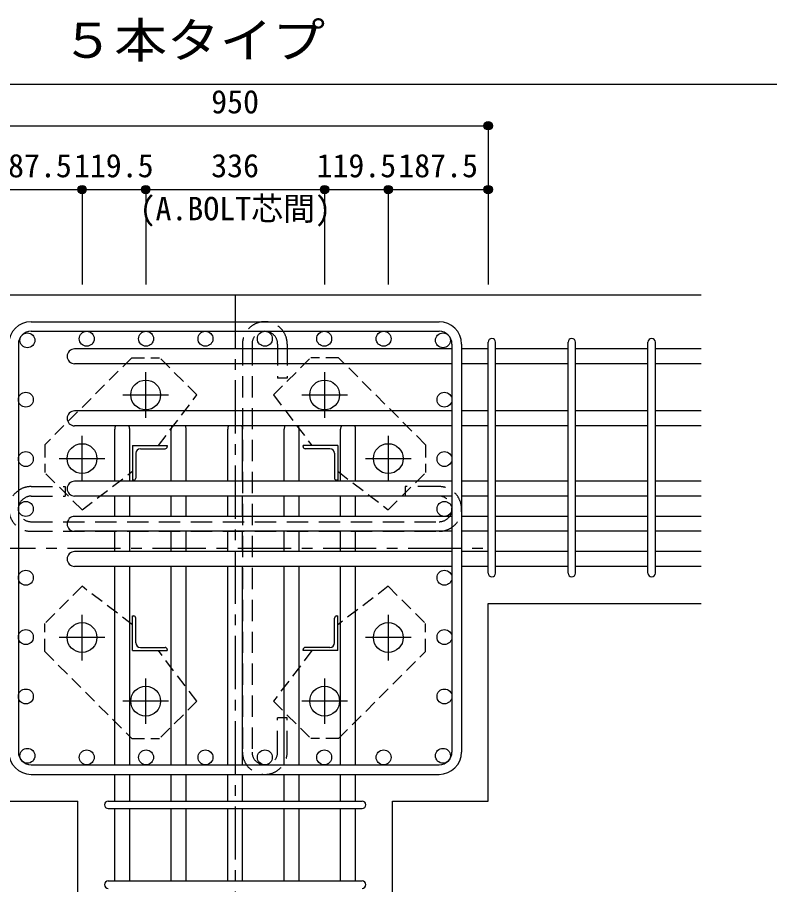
# Model space of a CAD drawing. Units: millimetres at full size, sheet at 1:20. Extents: x -3982 to 3969, y -2797 to 2801.
# Drawn here: x -3273 to -1860, y -1651 to -22 of the extents above; entities that cross this region are included whole.
import ezdxf
from ezdxf.enums import TextEntityAlignment as Align

# ---------------------------------------------------------------- set-up
doc = ezdxf.new("R2010")
doc.units = ezdxf.units.MM
doc.header["$LTSCALE"] = 20
doc.header["$PDMODE"] = 32
doc.header["$PDSIZE"] = 10
for name, pattern in [('CHAIN1', [8, 5, -1, 1, -1]), ('DASHED1', [1.8, 1.2, -0.6]), ('DASHED2', [3, 2, -1])]:
    doc.linetypes.add(name, pattern=pattern)
for name, color, linetype in [('6-1_躯体線', 2, 'Continuous'), ('6-2_A.Bolt_', 4, 'Continuous'), ('6-3_柱型主筋', 3, 'Continuous'), ('6-4_フープ', 7, 'Continuous'), ('6-5_梁主筋', 7, 'Continuous'), ('6-6_S.T.P.', 7, 'Continuous'), ('6-7_文字', 7, 'Continuous'), ('6-9_プレート', 4, 'DASHED1'), ('6-C_中子', 7, 'DASHED2'), ('6-D_寸法', 4, 'Continuous'), ('F-0_枠', 6, 'Continuous')]:
    doc.layers.add(name, color=color, linetype=linetype)
doc.styles.add('ＭＳ ゴシック', font='')
doc.styles.get('ＭＳ ゴシック').set_extended_font_data('MS Gothic')

msp = doc.modelspace()

# ---------------------------------------------------------------- linework, layer by layer
at = {"layer": '6-1_躯体線'}
for p, q in [((-1988.87, -543.84), (-3338.87, -543.84)), ((-2388.87, -1122.84), (-1988.87, -1122.84)), ((-2388.87, -1493.84), (-2388.87, -1122.84)), ((-3338.87, -1493.84), (-3159.37, -1493.84)), ((-3159.37, -1893.84), (-3159.37, -1493.84)), ((-2568.37, -1893.84), (-2568.37, -1493.84)), ((-2568.37, -1493.84), (-2388.87, -1493.84))]:
    msp.add_line(p, q, dxfattribs=at)
at = {"layer": '6-2_A.Bolt_', "linetype": 'CHAIN1'}
for p, q in [((-3031.87, -774.04), (-3031.87, -688.54)), ((-2695.87, -688.54), (-2695.87, -774.04)), ((-3074.67, -731.34), (-2989.17, -731.34)), ((-2738.57, -731.34), (-2653.07, -731.34)), ((-3151.37, -893.54), (-3151.37, -808.04)), ((-2576.37, -808.04), (-2576.37, -893.54)), ((-3194.17, -850.84), (-3108.67, -850.84)), ((-2619.07, -850.84), (-2533.57, -850.84)), ((-3151.37, -1229.64), (-3151.37, -1144.14)), ((-2576.37, -1144.14), (-2576.37, -1229.64)), ((-3108.67, -1186.84), (-3194.17, -1186.84)), ((-2533.57, -1186.84), (-2619.07, -1186.84)), ((-3031.87, -1349.14), (-3031.87, -1263.64)), ((-2695.87, -1263.64), (-2695.87, -1349.14)), ((-2989.17, -1306.34), (-3074.67, -1306.34)), ((-2653.07, -1306.34), (-2738.57, -1306.34))]:
    msp.add_line(p, q, dxfattribs=at)
at = {"layer": '6-2_A.Bolt_'}
for p, q in [((-3056.37, -826.34), (-2991.37, -826.34)), ((-3056.37, -826.34), (-3056.37, -891.34)), ((-2991.37, -826.34), (-2991.37, -828.34)), ((-2671.37, -826.34), (-2736.37, -826.34)), ((-2736.37, -828.34), (-2736.37, -826.34)), ((-2671.37, -826.34), (-2671.37, -891.34)), ((-3050.37, -840.84), (-3050.37, -887.34)), ((-3041.87, -832.34), (-2995.37, -832.34)), ((-2685.87, -832.34), (-2732.37, -832.34)), ((-2677.37, -840.84), (-2677.37, -887.34)), ((-3054.37, -891.34), (-3056.37, -891.34)), ((-2671.37, -891.34), (-2673.37, -891.34)), ((-3056.37, -1146.34), (-3054.37, -1146.34)), ((-3056.37, -1211.34), (-3056.37, -1146.34)), ((-3050.37, -1196.84), (-3050.37, -1150.34)), ((-2677.36, -1196.84), (-2677.36, -1150.34)), ((-2673.36, -1146.34), (-2671.36, -1146.34)), ((-2671.36, -1211.34), (-2671.36, -1146.34)), ((-3056.37, -1211.34), (-2991.37, -1211.34)), ((-3041.87, -1205.34), (-2995.37, -1205.34)), ((-2991.37, -1209.34), (-2991.37, -1211.34)), ((-2736.36, -1211.34), (-2736.36, -1209.34)), ((-2671.36, -1211.34), (-2736.36, -1211.34)), ((-2685.86, -1205.34), (-2732.36, -1205.34))]:
    msp.add_line(p, q, dxfattribs=at)
at = {"layer": '6-2_A.Bolt_', "color": 3}
for centre in [(-3031.87, -731.34), (-2695.87, -731.34), (-3151.37, -850.84), (-2576.37, -850.84), (-3151.37, -1186.84), (-2576.37, -1186.84), (-3031.87, -1306.34), (-2695.87, -1306.34)]:
    msp.add_circle(centre, 28, dxfattribs=at)
at = {"layer": '6-2_A.Bolt_'}
for centre, radius, start, end in [((-2995.37, -828.34), 4, 270, 0), ((-2732.37, -828.34), 4, 180, 270), ((-3041.87, -840.84), 8.5, 90, 180), ((-2685.87, -840.84), 8.5, 0, 90), ((-3054.37, -887.34), 4, 270, 0), ((-2673.37, -887.34), 4, 180, 270), ((-3054.37, -1150.34), 4, 0, 90), ((-2673.36, -1150.34), 4, 90, 180), ((-3041.87, -1196.84), 8.5, 180, 270), ((-2685.86, -1196.84), 8.5, 270, 0), ((-2995.37, -1209.34), 4, 0, 90), ((-2732.36, -1209.34), 4, 90, 180)]:
    msp.add_arc(centre, radius, start, end, dxfattribs=at)
at = {"layer": '6-3_柱型主筋'}
for centre in [(-3253.94, -628.77), (-3142.49, -625.84), (-3031.04, -625.84), (-2919.59, -625.84), (-2808.14, -625.84), (-2696.69, -625.84), (-2585.24, -625.84), (-2473.8, -628.77), (-3256.87, -740.22), (-2470.87, -740.22), (-3256.87, -851.67), (-2470.87, -851.67), (-3256.87, -945.34), (-2470.87, -945.34), (-3256.87, -1074.57), (-2470.87, -1074.57), (-3256.87, -1186.01), (-2470.87, -1186.01), (-3256.87, -1297.46), (-2470.87, -1297.46), (-3253.94, -1408.91), (-3142.49, -1411.84), (-3031.04, -1411.84), (-2919.59, -1411.84), (-2808.14, -1411.84), (-2696.69, -1411.84), (-2585.24, -1411.84), (-2473.8, -1408.91)]:
    msp.add_circle(centre, 14, dxfattribs=at)
at = {"layer": '6-4_フープ'}
for p, q in [((-3246.87, -593.84), (-2480.87, -593.84)), ((-3246.87, -611.84), (-2480.87, -611.84)), ((-3270.87, -635.84), (-3270.87, -1401.84)), ((-2456.87, -635.84), (-2456.87, -1401.84)), ((-2438.87, -635.84), (-2438.87, -1401.84)), ((-3246.87, -1425.84), (-2480.87, -1425.84)), ((-3246.87, -1443.84), (-2480.87, -1443.84))]:
    msp.add_line(p, q, dxfattribs=at)
for centre, radius, start, end in [((-3246.87, -635.84), 42, 90, 180), ((-2480.87, -635.84), 42, 0, 90), ((-3246.87, -635.84), 24, 90, 180), ((-2480.87, -635.84), 24, 0, 90), ((-3246.87, -1401.84), 42, 180, 270), ((-3246.87, -1401.84), 24, 180, 270), ((-2480.87, -1401.84), 42, 270, 0), ((-2480.87, -1401.84), 24, 270, 0)]:
    msp.add_arc(centre, radius, start, end, dxfattribs=at)
at = {"layer": '6-5_梁主筋'}
for p, q in [((-2456.87, -644.77), (-3165.37, -644.77)), ((-2388.87, -644.77), (-2438.87, -644.77)), ((-2238.87, -644.77), (-2374.87, -644.77)), ((-2088.87, -644.77), (-2224.87, -644.77)), ((-1988.87, -644.77), (-2074.87, -644.77)), ((-2456.87, -672.77), (-3165.37, -672.77)), ((-2388.87, -672.77), (-2438.87, -672.77)), ((-2238.87, -672.77), (-2374.87, -672.77)), ((-2088.87, -672.77), (-2224.87, -672.77)), ((-1988.87, -672.77), (-2074.87, -672.77)), ((-2456.87, -761.34), (-3165.37, -761.34)), ((-2388.87, -761.34), (-2438.87, -761.34)), ((-2238.87, -761.34), (-2374.87, -761.34)), ((-2088.87, -761.34), (-2224.87, -761.34)), ((-1988.87, -761.34), (-2074.87, -761.34)), ((-2456.87, -789.34), (-3165.37, -789.34)), ((-3089.87, -893.34), (-3089.87, -795.34)), ((-3061.87, -893.34), (-3061.87, -795.34)), ((-2983.87, -893.34), (-2983.87, -795.34)), ((-2955.87, -893.34), (-2955.87, -795.34)), ((-2877.87, -893.34), (-2877.87, -795.34)), ((-2849.87, -893.34), (-2849.87, -795.34)), ((-2771.87, -893.34), (-2771.87, -795.34)), ((-2743.87, -893.34), (-2743.87, -795.34)), ((-2665.87, -893.34), (-2665.87, -795.34)), ((-2637.87, -893.34), (-2637.87, -795.34)), ((-2388.87, -789.34), (-2438.87, -789.34)), ((-2238.87, -789.34), (-2374.87, -789.34)), ((-2088.87, -789.34), (-2224.87, -789.34)), ((-1988.87, -789.34), (-2074.87, -789.34)), ((-2456.87, -893.34), (-3165.37, -893.34)), ((-2388.87, -893.34), (-2438.87, -893.34)), ((-2238.87, -893.34), (-2374.87, -893.34)), ((-2088.87, -893.34), (-2224.87, -893.34)), ((-1988.87, -893.34), (-2074.87, -893.34)), ((-2456.87, -921.34), (-3165.37, -921.34)), ((-3089.87, -959.34), (-3089.87, -921.34)), ((-3061.87, -959.34), (-3061.87, -921.34)), ((-2983.87, -959.34), (-2983.87, -921.34)), ((-2955.87, -959.34), (-2955.87, -921.34)), ((-2877.87, -959.34), (-2877.87, -921.34)), ((-2849.87, -959.34), (-2849.87, -921.34)), ((-2771.87, -959.34), (-2771.87, -921.34)), ((-2743.87, -959.34), (-2743.87, -921.34)), ((-2665.87, -959.34), (-2665.87, -921.34)), ((-2637.87, -959.34), (-2637.87, -921.34)), ((-2388.87, -921.34), (-2438.87, -921.34)), ((-2238.87, -921.34), (-2374.87, -921.34)), ((-2088.87, -921.34), (-2224.87, -921.34)), ((-1988.87, -921.34), (-2074.87, -921.34)), ((-2456.87, -959.34), (-3165.37, -959.34)), ((-2388.87, -959.34), (-2438.87, -959.34)), ((-2238.87, -959.34), (-2374.87, -959.34)), ((-2088.87, -959.34), (-2224.87, -959.34)), ((-1988.87, -959.34), (-2074.87, -959.34)), ((-2456.87, -987.34), (-3165.37, -987.34)), ((-3089.87, -1025.34), (-3089.87, -987.34)), ((-3061.87, -1025.34), (-3061.87, -987.34)), ((-2983.87, -1025.34), (-2983.87, -987.34)), ((-2955.87, -1025.34), (-2955.87, -987.34)), ((-2877.87, -1025.34), (-2877.87, -987.34)), ((-2849.87, -1025.34), (-2849.87, -987.34)), ((-2771.87, -1025.34), (-2771.87, -987.34)), ((-2743.87, -1025.34), (-2743.87, -987.34)), ((-2665.87, -1025.34), (-2665.87, -987.34)), ((-2637.87, -1025.34), (-2637.87, -987.34)), ((-2388.87, -987.34), (-2438.87, -987.34)), ((-2238.87, -987.34), (-2374.87, -987.34)), ((-2088.87, -987.34), (-2224.87, -987.34)), ((-1988.87, -987.34), (-2074.87, -987.34)), ((-2456.87, -1025.34), (-3165.37, -1025.34)), ((-2388.87, -1025.34), (-2438.87, -1025.34)), ((-2238.87, -1025.34), (-2374.87, -1025.34)), ((-2088.87, -1025.34), (-2224.87, -1025.34)), ((-1988.87, -1025.34), (-2074.87, -1025.34)), ((-2456.87, -1053.34), (-3165.37, -1053.34)), ((-3089.87, -1425.84), (-3089.87, -1053.34)), ((-3061.87, -1425.84), (-3061.87, -1053.34)), ((-2983.87, -1425.84), (-2983.87, -1053.34)), ((-2955.87, -1425.84), (-2955.87, -1053.34)), ((-2877.87, -1425.84), (-2877.87, -1053.34)), ((-2849.87, -1425.84), (-2849.87, -1053.34)), ((-2771.87, -1425.84), (-2771.87, -1053.34)), ((-2743.87, -1425.84), (-2743.87, -1053.34)), ((-2665.87, -1425.84), (-2665.87, -1053.34)), ((-2637.87, -1425.84), (-2637.87, -1053.34)), ((-2388.87, -1053.34), (-2438.87, -1053.34)), ((-2238.87, -1053.34), (-2374.87, -1053.34)), ((-2088.87, -1053.34), (-2224.87, -1053.34)), ((-1988.87, -1053.34), (-2074.87, -1053.34)), ((-3089.87, -1493.84), (-3089.87, -1443.84)), ((-3061.87, -1493.84), (-3061.87, -1443.84)), ((-2983.87, -1493.84), (-2983.87, -1443.84)), ((-2955.87, -1493.84), (-2955.87, -1443.84)), ((-2877.87, -1493.84), (-2877.87, -1443.84)), ((-2849.87, -1493.84), (-2849.87, -1443.84)), ((-2771.87, -1493.84), (-2771.87, -1443.84)), ((-2743.87, -1493.84), (-2743.87, -1443.84)), ((-2665.87, -1493.84), (-2665.87, -1443.84)), ((-2637.87, -1493.84), (-2637.87, -1443.84)), ((-3089.87, -1643.84), (-3089.87, -1507.84)), ((-3061.87, -1643.84), (-3061.87, -1507.84)), ((-2983.87, -1643.84), (-2983.87, -1507.84)), ((-2955.87, -1643.84), (-2955.87, -1507.84)), ((-2877.87, -1643.84), (-2877.87, -1507.84)), ((-2849.87, -1643.84), (-2849.87, -1507.84)), ((-2771.87, -1643.84), (-2771.87, -1507.84)), ((-2743.87, -1643.84), (-2743.87, -1507.84)), ((-2665.87, -1643.84), (-2665.87, -1507.84)), ((-2637.87, -1643.84), (-2637.87, -1507.84))]:
    msp.add_line(p, q, dxfattribs=at)
for centre, start, end in [((-3165.37, -658.77), 90, 270), ((-3165.37, -775.34), 90, 270), ((-3075.87, -795.34), 154.61978, 180), ((-3075.87, -795.34), 0, 25.38022), ((-2969.87, -795.34), 154.61978, 180), ((-2969.87, -795.34), 0, 25.38022), ((-2863.87, -795.34), 154.61978, 180), ((-2863.87, -795.34), 0, 25.38022), ((-2757.87, -795.34), 154.61978, 180), ((-2757.87, -795.34), 0, 25.38022), ((-2651.87, -795.34), 154.61978, 180), ((-2651.87, -795.34), 0, 25.38022), ((-3165.37, -907.34), 90, 270), ((-3165.37, -973.34), 90, 270), ((-3165.37, -1039.34), 90, 270)]:
    msp.add_arc(centre, 14, start, end, dxfattribs=at)
at = {"layer": '6-6_S.T.P.'}
for p, q in [((-2388.87, -1065.84), (-2388.87, -632.27)), ((-2374.87, -1065.84), (-2374.87, -632.27)), ((-2238.87, -1065.84), (-2238.87, -632.27)), ((-2224.87, -1065.84), (-2224.87, -632.27)), ((-2088.87, -1065.84), (-2088.87, -632.27)), ((-2074.87, -1065.84), (-2074.87, -632.27)), ((-3102.37, -1493.84), (-2625.37, -1493.84)), ((-3102.37, -1507.84), (-2625.37, -1507.84)), ((-3102.37, -1643.84), (-2625.37, -1643.84))]:
    msp.add_line(p, q, dxfattribs=at)
for centre, start, end in [((-2381.87, -632.27), 0, 180), ((-2381.87, -632.27), 0, 180), ((-2381.87, -632.27), 0, 180), ((-2381.87, -632.27), 0, 180), ((-2231.87, -632.27), 0, 180), ((-2081.87, -632.27), 0, 180), ((-2381.87, -1065.84), 180, 0), ((-2381.87, -1065.84), 180, 0), ((-2381.87, -1065.84), 180, 0), ((-2381.87, -1065.84), 180, 0), ((-2231.87, -1065.84), 180, 0), ((-2081.87, -1065.84), 180, 0), ((-3102.37, -1500.84), 90, 270), ((-3102.37, -1500.84), 90, 270), ((-3102.37, -1500.84), 90, 270), ((-3102.37, -1500.84), 90, 270), ((-2625.37, -1500.84), 270, 90), ((-2625.37, -1500.84), 270, 90), ((-2625.37, -1500.84), 270, 90), ((-2625.37, -1500.84), 270, 90), ((-3102.37, -1650.84), 90, 270), ((-2625.37, -1650.84), 270, 90)]:
    msp.add_arc(centre, 7, start, end, dxfattribs=at)
at = {"layer": '6-9_プレート'}
for p, q in [((-3058, -661.37), (-3221.34, -824.71)), ((-3058, -661.37), (-3005.67, -661.37)), ((-2935.68, -731.36), (-3005.67, -661.37)), ((-2792.05, -731.36), (-2722.06, -661.37)), ((-2669.74, -661.37), (-2722.07, -661.37)), ((-2506.4, -824.71), (-2669.74, -661.37)), ((-3008.07, -826.34), (-2935.68, -731.36)), ((-2792.05, -731.36), (-2719.67, -826.34)), ((-3221.34, -824.71), (-3221.34, -877.04)), ((-2506.4, -824.71), (-2506.4, -877.04)), ((-3151.35, -947.03), (-3221.34, -877.04)), ((-3151.35, -947.03), (-3056.37, -874.64)), ((-2671.37, -874.64), (-2576.39, -947.03)), ((-2576.39, -947.03), (-2506.4, -877.04)), ((-3151.35, -1090.66), (-3221.34, -1160.65)), ((-3056.37, -1163.04), (-3151.35, -1090.66)), ((-2576.39, -1090.65), (-2671.37, -1163.04)), ((-2576.39, -1090.65), (-2506.4, -1160.64)), ((-3221.34, -1212.97), (-3221.34, -1160.65)), ((-2506.4, -1212.97), (-2506.4, -1160.64)), ((-3221.34, -1212.97), (-3058, -1376.31)), ((-2935.68, -1306.32), (-3008.07, -1211.34)), ((-2719.67, -1211.34), (-2792.05, -1306.32)), ((-2669.74, -1376.31), (-2506.4, -1212.97)), ((-2935.68, -1306.32), (-3005.67, -1376.31)), ((-2792.05, -1306.32), (-2722.06, -1376.31)), ((-3058, -1376.31), (-3005.67, -1376.31)), ((-2669.74, -1376.31), (-2722.06, -1376.31))]:
    msp.add_line(p, q, dxfattribs=at)
at = {"layer": '6-C_中子'}
for p, q in [((-2850.14, -635.84), (-2850.14, -1401.84)), ((-2832.14, -635.84), (-2832.14, -1401.84)), ((-2784.14, -635.84), (-2784.14, -699.84)), ((-2544.87, -903.34), (-2544.87, -921.34)), ((-2480.87, -903.34), (-2544.87, -903.34)), ((-3246.87, -921.34), (-3182.87, -921.34)), ((-2480.87, -921.34), (-2544.87, -921.34)), ((-3246.87, -969.34), (-2480.87, -969.34)), ((-3246.87, -987.34), (-2480.87, -987.34)), ((-2766.14, -1337.84), (-2784.14, -1337.84)), ((-2784.14, -1401.84), (-2784.14, -1337.84)), ((-2766.14, -1401.84), (-2766.14, -1337.84))]:
    msp.add_line(p, q, dxfattribs=at)
for points in [[(-2766.14, -635.84), (-2766.14, -699.84), (-2784.14, -699.84)], [(-3246.87, -903.34), (-3182.87, -903.34), (-3182.87, -921.34)]]:
    msp.add_lwpolyline(points, dxfattribs=at)
for centre, radius, start, end in [((-2808.14, -635.84), 42, 0, 180), ((-2808.14, -635.84), 24, 0, 180), ((-3246.87, -945.34), 42, 90, 270), ((-2480.87, -945.34), 42, 270, 90), ((-3246.87, -945.34), 24, 90, 270), ((-2480.87, -945.34), 24, 270, 90), ((-2808.14, -1401.84), 42, 180, 0), ((-2808.14, -1401.84), 24, 180, 0)]:
    msp.add_arc(centre, radius, start, end, dxfattribs=at)
at = {"layer": '6-D_寸法'}
for p, q in [((-3338.87, -225.81), (-2388.87, -225.81)), ((-3338.87, -345.81), (-3151.37, -345.81)), ((-3151.37, -345.81), (-3151.37, -523.84)), ((-3151.37, -345.81), (-3031.87, -345.81)), ((-3031.87, -345.81), (-3031.87, -523.84)), ((-3031.87, -345.81), (-2695.87, -345.81)), ((-2695.87, -345.81), (-2695.87, -523.84)), ((-2695.87, -345.81), (-2576.37, -345.81)), ((-2576.37, -345.81), (-2576.37, -523.84)), ((-2576.37, -345.81), (-2388.87, -345.81)), ((-2388.87, -345.81), (-2388.87, -523.84)), ((-2388.87, -345.81), (-2388.87, -523.84)), ((-2388.87, -345.81), (-2388.87, -523.84))]:
    msp.add_line(p, q, dxfattribs=at)
at = {"layer": '6-D_寸法', "linetype": 'CHAIN1'}
for p, q in [((-2863.87, -543.84), (-2863.87, -1893.84)), ((-3338.87, -1018.84), (-2388.87, -1018.84))]:
    msp.add_line(p, q, dxfattribs=at)
at = {"layer": '6-D_寸法'}
msp.add_lwpolyline([(-2388.87, -225.81), (-2388.87, -345.81), (-2388.87, -523.84)], dxfattribs=at)
for centre, radius in [((-2388.87, -225.81), 8), ((-2388.87, -225.81), 7.2), ((-2388.87, -225.81), 6.4), ((-2388.87, -225.81), 5.6), ((-2388.87, -225.81), 4.8), ((-2388.87, -225.81), 4), ((-2388.87, -225.81), 3.2), ((-2388.87, -225.81), 2.4), ((-2388.87, -225.81), 1.6), ((-2388.87, -225.81), 0.8), ((-3151.37, -345.81), 8), ((-3151.37, -345.81), 7.2), ((-3151.37, -345.81), 6.4), ((-3151.37, -345.81), 5.6), ((-3151.37, -345.81), 4.8), ((-3151.37, -345.81), 4), ((-3031.87, -345.81), 8), ((-3031.87, -345.81), 7.2), ((-3031.87, -345.81), 6.4), ((-3031.87, -345.81), 5.6), ((-3031.87, -345.81), 4.8), ((-3031.87, -345.81), 4), ((-2695.87, -345.81), 8), ((-2695.87, -345.81), 7.2), ((-2695.87, -345.81), 6.4), ((-2695.87, -345.81), 5.6), ((-2695.87, -345.81), 4.8), ((-2695.87, -345.81), 4), ((-2576.37, -345.81), 8), ((-2576.37, -345.81), 7.2), ((-2576.37, -345.81), 6.4), ((-2576.37, -345.81), 5.6), ((-2576.37, -345.81), 4.8), ((-2576.37, -345.81), 4), ((-2388.87, -345.81), 8), ((-2388.87, -345.81), 7.2), ((-2388.87, -345.81), 6.4), ((-2388.87, -345.81), 5.6), ((-2388.87, -345.81), 4.8), ((-2388.87, -345.81), 4), ((-3151.37, -345.81), 3.2), ((-3151.37, -345.81), 2.4), ((-3151.37, -345.81), 1.6), ((-3151.37, -345.81), 0.8), ((-3031.87, -345.81), 3.2), ((-3031.87, -345.81), 2.4), ((-3031.87, -345.81), 1.6), ((-3031.87, -345.81), 0.8), ((-2695.87, -345.81), 3.2), ((-2695.87, -345.81), 2.4), ((-2695.87, -345.81), 1.6), ((-2695.87, -345.81), 0.8), ((-2576.37, -345.81), 3.2), ((-2576.37, -345.81), 2.4), ((-2576.37, -345.81), 1.6), ((-2576.37, -345.81), 0.8), ((-2388.87, -345.81), 3.2), ((-2388.87, -345.81), 2.4), ((-2388.87, -345.81), 1.6), ((-2388.87, -345.81), 0.8)]:
    msp.add_circle(centre, radius, dxfattribs=at)
at = {"layer": '6-D_寸法', "color": 7}
for p in [(-2388.87, -225.81), (-3151.37, -345.81), (-3031.87, -345.81), (-2695.87, -345.81), (-2576.37, -345.81), (-2388.87, -345.81)]:
    msp.add_point(p, dxfattribs=at)
at = {"layer": 'F-0_枠', "color": 2}
msp.add_line((-3981.92, -148.03), (2482.4, -148.03), dxfattribs=at)

# ---------------------------------------------------------------- texts
at = {"layer": '6-7_文字', "color": 2, "style": 'ＭＳ ゴシック', "width": 1.1}
msp.add_text('\u3000\u3000基礎梁主筋\u3000５本タイプ', height=65.98, dxfattribs=at).set_placement((-3981.92, -118.03), align=Align.BOTTOM_LEFT)
at = {"layer": '6-7_文字', "color": 4, "style": 'ＭＳ ゴシック'}
msp.add_text('(A.BOLT芯間)', height=43.99, dxfattribs=at).set_placement((-3043.34, -416.59), align=Align.BOTTOM_LEFT)
at = {"layer": '6-D_寸法', "style": 'ＭＳ ゴシック'}
for s, p in [('950', (-2908.87, -215.81)), ('187.5', (-3320.12, -335.81)), ('119.5', (-3166.62, -335.81)), ('336', (-2908.87, -335.81)), ('119.5', (-2711.12, -335.81)), ('187.5', (-2557.62, -335.81))]:
    msp.add_text(s, height=43.99, dxfattribs=at).set_placement(p, align=Align.BOTTOM_LEFT)

doc.saveas('drawing.dxf')
